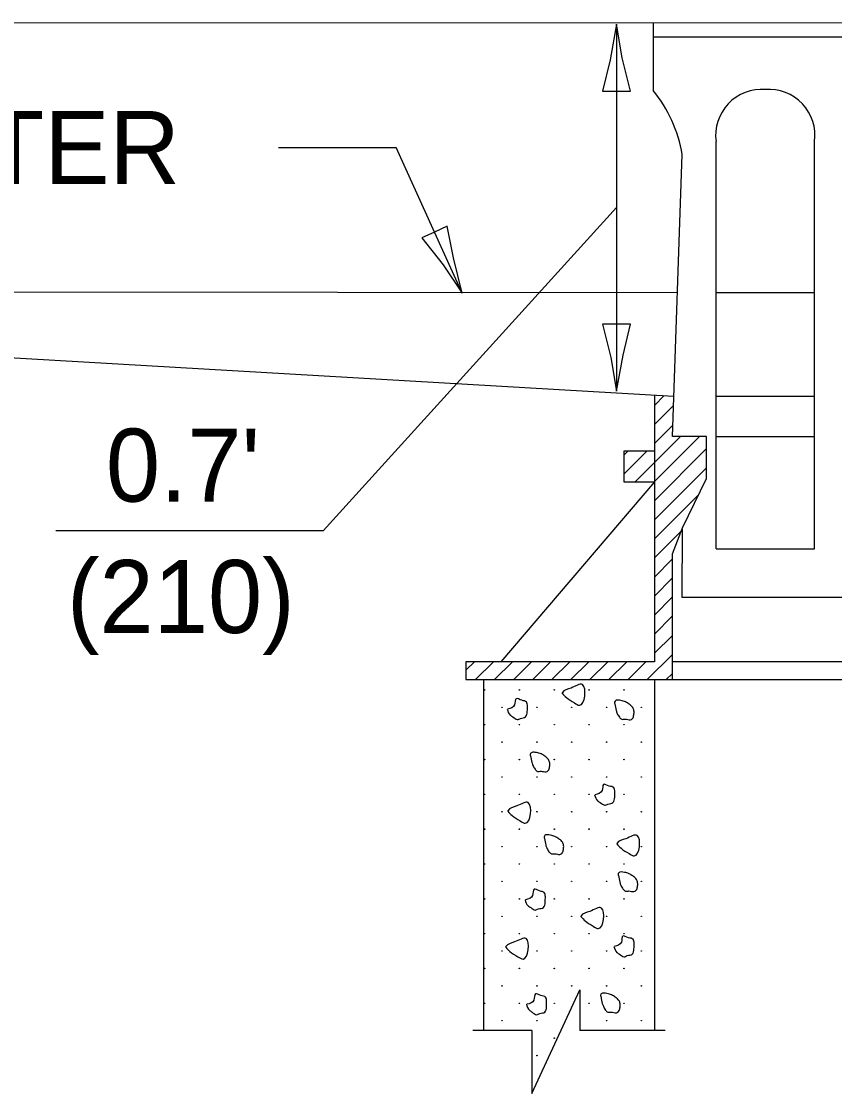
# Model space of a CAD drawing. Extents: x 2261449 to 2262079, y -3123681 to -3123281.
# Drawn here: x 2261910.36 to 2261944.33, y -3123633.04 to -3123588.26 of the extents above; entities that cross this region are included whole.
import ezdxf

# ---------------------------------------------------------------- set-up
doc = ezdxf.new("R2010")
doc.units = 0
for name, color, linetype in [('RD_Pr_Roadway_Dimensions', 7, 'Continuous'), ('RD_Pr_Roadway_Items', 7, 'Continuous'), ('RD_Pr_Roadway_Notes', 7, 'Continuous'), ('SH_General_Details', 7, 'Continuous')]:
    doc.layers.add(name, color=color, linetype=linetype)

msp = doc.modelspace()

# ---------------------------------------------------------------- linework, layer by layer
at = {"layer": 'RD_Pr_Roadway_Dimensions'}
for p, q in [((2261935.224, -3123588.38), (2261935.224, -3123603.703)), ((2261935.223, -3123596.042), (2261922.967, -3123609.542)), ((2261922.967, -3123609.542), (2261911.797, -3123609.542))]:
    msp.add_line(p, q, dxfattribs=at)
for points in [[(2261934.638, -3123591.178), (2261935.224, -3123591.18), (2261935.809, -3123591.18), (2261935.466, -3123589.779), (2261935.224, -3123588.38), (2261934.952, -3123589.873)], [(2261935.809, -3123600.904), (2261935.224, -3123600.903), (2261934.638, -3123600.903), (2261934.981, -3123602.303), (2261935.224, -3123603.703), (2261935.495, -3123602.21)]]:
    msp.add_lwpolyline(points, close=True, dxfattribs=at)
at = {"layer": 'RD_Pr_Roadway_Items'}
for p, q in [((2261847.96, -3123588.264), (2262057.669, -3123588.401)), ((2261936.754, -3123588.322), (2261936.754, -3123591.145)), ((2261936.754, -3123588.909), (2261968.872, -3123588.884)), ((2261939.382, -3123610.291), (2261939.382, -3123593.283)), ((2261943.497, -3123610.291), (2261943.497, -3123593.283)), ((2261937.557, -3123605.603), (2261937.967, -3123593.823)), ((2261862.293, -3123599.533), (2261937.762, -3123599.584)), ((2261862.293, -3123599.533), (2261937.615, -3123603.918)), ((2261939.382, -3123599.584), (2261943.497, -3123599.584)), ((2261936.808, -3123603.871), (2261936.808, -3123606.208)), ((2261936.808, -3123604.307), (2261937.22, -3123603.895)), ((2261939.411, -3123603.922), (2261943.497, -3123603.922)), ((2261936.808, -3123605.099), (2261937.602, -3123604.309)), ((2261936.808, -3123605.899), (2261937.573, -3123605.13)), ((2261938.979, -3123605.603), (2261937.557, -3123605.603)), ((2261938.979, -3123607.353), (2261938.979, -3123605.603)), ((2261939.382, -3123605.603), (2261943.504, -3123605.6)), ((2261936.808, -3123606.208), (2261935.53, -3123606.208)), ((2261935.53, -3123606.208), (2261935.53, -3123607.497)), ((2261936.808, -3123606.208), (2261936.808, -3123607.497)), ((2261936.808, -3123607.497), (2261930.385, -3123615.014)), ((2261935.53, -3123607.497), (2261936.808, -3123607.497)), ((2261936.808, -3123607.497), (2261936.808, -3123615.011)), ((2261937.985, -3123609.416), (2261938.979, -3123607.353)), ((2261937.557, -3123610.496), (2261937.985, -3123609.416)), ((2261937.96, -3123609.481), (2261937.956, -3123612.314)), ((2261939.382, -3123610.291), (2261943.497, -3123610.291)), ((2261937.557, -3123615.756), (2261937.557, -3123610.496)), ((2261937.956, -3123612.314), (2261964.22, -3123612.314)), ((2261928.93, -3123615.011), (2261928.93, -3123615.011)), ((2261936.808, -3123615.011), (2261928.93, -3123615.015)), ((2261928.93, -3123615.011), (2261928.93, -3123615.756)), ((2261951.929, -3123615.007), (2261937.564, -3123615.011)), ((2261928.93, -3123615.756), (2261937.557, -3123615.756)), ((2261929.668, -3123615.756), (2261929.668, -3123630.391)), ((2261936.808, -3123615.756), (2261936.808, -3123630.391)), ((2261937.557, -3123615.756), (2261967.914, -3123615.749)), ((2261937.557, -3123615.756), (2261937.557, -3123615.756)), ((2261931.692, -3123633.045), (2261933.697, -3123628.707)), ((2261933.697, -3123628.707), (2261933.697, -3123630.406)), ((2261929.218, -3123630.391), (2261931.692, -3123630.391)), ((2261931.692, -3123630.406), (2261931.692, -3123633.045)), ((2261933.697, -3123630.391), (2261937.258, -3123630.391))]:
    msp.add_line(p, q, dxfattribs=at)
for points in [[(2261936.005, -3123607.497), (2261937.899, -3123605.603)], [(2261936.8, -3123607.497), (2261938.694, -3123605.603)], [(2261935.53, -3123607.177), (2261936.494, -3123606.208)], [(2261935.53, -3123606.381), (2261935.702, -3123606.208)], [(2261936.808, -3123608.282), (2261938.971, -3123606.122), (2261938.979, -3123606.115)], [(2261936.808, -3123609.081), (2261938.961, -3123606.932), (2261938.979, -3123606.91)], [(2261936.808, -3123609.877), (2261938.651, -3123608.034)], [(2261936.808, -3123610.673), (2261937.931, -3123609.549)], [(2261936.808, -3123611.472), (2261937.553, -3123610.723)], [(2261936.808, -3123612.264), (2261937.553, -3123611.519)], [(2261936.811, -3123613.06), (2261937.553, -3123612.314)], [(2261936.811, -3123613.855), (2261937.553, -3123613.11)], [(2261936.811, -3123614.651), (2261937.557, -3123613.906)], [(2261936.502, -3123615.756), (2261937.557, -3123614.701)], [(2261928.93, -3123615.367), (2261929.287, -3123615.011)], [(2261929.337, -3123615.756), (2261930.082, -3123615.011)], [(2261930.133, -3123615.756), (2261930.878, -3123615.011)], [(2261930.928, -3123615.756), (2261931.674, -3123615.011)], [(2261931.724, -3123615.756), (2261932.469, -3123615.011)], [(2261932.523, -3123615.756), (2261933.269, -3123615.011)], [(2261933.315, -3123615.756), (2261934.061, -3123615.011)], [(2261934.115, -3123615.756), (2261934.86, -3123615.011)], [(2261934.907, -3123615.756), (2261935.656, -3123615.011)], [(2261935.706, -3123615.756), (2261936.451, -3123615.011)], [(2261937.297, -3123615.756), (2261937.557, -3123615.497)]]:
    msp.add_lwpolyline(points, dxfattribs=at)
for centre in [(2261929.715, -3123616.183), (2261931.17, -3123616.183), (2261932.625, -3123616.183), (2261934.079, -3123616.183), (2261935.534, -3123616.183), (2261930.443, -3123616.911), (2261931.897, -3123616.911), (2261933.352, -3123616.911), (2261934.807, -3123616.911), (2261936.262, -3123616.911), (2261929.715, -3123617.638), (2261931.17, -3123617.638), (2261932.625, -3123617.638), (2261934.079, -3123617.638), (2261935.534, -3123617.638), (2261930.443, -3123618.365), (2261931.897, -3123618.365), (2261933.352, -3123618.365), (2261934.807, -3123618.365), (2261936.262, -3123618.365), (2261929.715, -3123619.093), (2261931.17, -3123619.093), (2261932.625, -3123619.093), (2261934.079, -3123619.093), (2261935.534, -3123619.093), (2261930.443, -3123619.82), (2261931.897, -3123619.82), (2261933.352, -3123619.82), (2261934.807, -3123619.82), (2261936.262, -3123619.82), (2261929.715, -3123620.547), (2261931.17, -3123620.547), (2261932.625, -3123620.547), (2261934.079, -3123620.547), (2261935.534, -3123620.547), (2261930.443, -3123621.275), (2261931.897, -3123621.275), (2261933.352, -3123621.275), (2261934.807, -3123621.275), (2261936.262, -3123621.275), (2261929.715, -3123622.002), (2261931.17, -3123622.002), (2261932.625, -3123622.002), (2261934.079, -3123622.002), (2261935.534, -3123622.002), (2261930.443, -3123622.73), (2261931.897, -3123622.73), (2261933.352, -3123622.73), (2261934.807, -3123622.73), (2261936.262, -3123622.73), (2261929.715, -3123623.457), (2261931.17, -3123623.457), (2261932.625, -3123623.457), (2261934.079, -3123623.457), (2261935.534, -3123623.457), (2261930.443, -3123624.184), (2261931.897, -3123624.184), (2261933.352, -3123624.184), (2261934.807, -3123624.184), (2261936.262, -3123624.184), (2261929.715, -3123624.912), (2261931.17, -3123624.912), (2261932.625, -3123624.912), (2261934.079, -3123624.912), (2261935.534, -3123624.912), (2261930.443, -3123625.639), (2261931.897, -3123625.639), (2261933.352, -3123625.639), (2261934.807, -3123625.639), (2261936.262, -3123625.639), (2261929.715, -3123626.366), (2261931.17, -3123626.366), (2261932.625, -3123626.366), (2261934.079, -3123626.366), (2261935.534, -3123626.366), (2261930.443, -3123627.094), (2261931.897, -3123627.094), (2261933.352, -3123627.094), (2261934.807, -3123627.094), (2261936.262, -3123627.094), (2261929.715, -3123627.821), (2261931.17, -3123627.821), (2261932.625, -3123627.821), (2261934.079, -3123627.821), (2261935.534, -3123627.821), (2261930.443, -3123628.548), (2261931.897, -3123628.548), (2261933.352, -3123628.548), (2261934.807, -3123628.548), (2261936.262, -3123628.548), (2261929.715, -3123629.276), (2261931.17, -3123629.276), (2261932.625, -3123629.276), (2261934.079, -3123629.276), (2261935.534, -3123629.276), (2261930.443, -3123630.003), (2261931.897, -3123630.003), (2261934.807, -3123630.003), (2261936.262, -3123630.003), (2261932.625, -3123630.731), (2261931.897, -3123631.458)]:
    msp.add_circle(centre, 0.0103, dxfattribs=at)
for centre, radius, start, end in [((2261932.317, -3123594.768), 5.73, 9.4951, 39.2397), ((2261941.286, -3123593.025), 1.921, 85.4008, 187.7663), ((2261941.594, -3123593.025), 1.921, 352.2337, 94.5992)]:
    msp.add_arc(centre, radius, start, end, dxfattribs=at)
for points in [[(2261932.955, -3123616.325), (2261933.128, -3123616.505), (2261933.467, -3123616.725), (2261933.675, -3123616.826), (2261933.805, -3123615.965), (2261933.326, -3123616.106), (2261932.963, -3123616.296), (2261932.945, -3123616.332)], [(2261930.658, -3123616.988), (2261930.777, -3123617.24), (2261930.896, -3123617.315), (2261931.08, -3123617.42), (2261931.213, -3123617.373), (2261931.422, -3123617.315), (2261931.494, -3123617.085), (2261931.501, -3123616.865), (2261931.458, -3123616.689), (2261931.263, -3123616.62), (2261931.029, -3123616.552), (2261930.964, -3123616.811), (2261930.669, -3123616.988)], [(2261935.155, -3123616.768), (2261935.209, -3123617.042), (2261935.252, -3123617.168), (2261935.342, -3123617.322), (2261935.447, -3123617.412), (2261935.591, -3123617.405), (2261935.8, -3123617.434), (2261935.893, -3123617.38), (2261935.947, -3123617.232), (2261935.954, -3123617.06), (2261935.904, -3123616.923), (2261935.789, -3123616.808), (2261935.641, -3123616.71), (2261935.458, -3123616.642), (2261935.342, -3123616.62), (2261935.216, -3123616.62), (2261935.141, -3123616.696), (2261935.144, -3123616.757)], [(2261931.634, -3123618.943), (2261931.688, -3123619.216), (2261931.731, -3123619.339), (2261931.821, -3123619.497), (2261931.926, -3123619.587), (2261932.07, -3123619.58), (2261932.279, -3123619.609), (2261932.372, -3123619.551), (2261932.426, -3123619.403), (2261932.433, -3123619.234), (2261932.383, -3123619.097), (2261932.264, -3123618.982), (2261932.117, -3123618.881), (2261931.937, -3123618.817), (2261931.821, -3123618.795), (2261931.695, -3123618.795), (2261931.616, -3123618.871), (2261931.623, -3123618.932)], [(2261934.309, -3123620.566), (2261934.432, -3123620.818), (2261934.547, -3123620.894), (2261934.734, -3123620.998), (2261934.867, -3123620.951), (2261935.076, -3123620.894), (2261935.148, -3123620.663), (2261935.152, -3123620.444), (2261935.108, -3123620.267), (2261934.914, -3123620.199), (2261934.684, -3123620.131), (2261934.619, -3123620.39), (2261934.323, -3123620.566)], [(2261930.687, -3123621.254), (2261930.86, -3123621.434), (2261931.198, -3123621.654), (2261931.411, -3123621.754), (2261931.537, -3123620.894), (2261931.058, -3123621.034), (2261930.694, -3123621.225), (2261930.68, -3123621.258)], [(2261932.214, -3123622.388), (2261932.268, -3123622.662), (2261932.311, -3123622.788), (2261932.401, -3123622.942), (2261932.505, -3123623.032), (2261932.649, -3123623.029), (2261932.858, -3123623.054), (2261932.952, -3123623), (2261933.006, -3123622.852), (2261933.013, -3123622.683), (2261932.963, -3123622.543), (2261932.847, -3123622.428), (2261932.696, -3123622.33), (2261932.516, -3123622.262), (2261932.401, -3123622.24), (2261932.275, -3123622.24), (2261932.199, -3123622.316), (2261932.203, -3123622.381)], [(2261935.242, -3123622.618), (2261935.414, -3123622.802), (2261935.753, -3123623.022), (2261935.962, -3123623.119), (2261936.088, -3123622.262), (2261935.612, -3123622.402), (2261935.245, -3123622.593), (2261935.231, -3123622.626)], [(2261935.306, -3123623.943), (2261935.36, -3123624.217), (2261935.404, -3123624.343), (2261935.494, -3123624.498), (2261935.598, -3123624.588), (2261935.742, -3123624.584), (2261935.951, -3123624.609), (2261936.044, -3123624.555), (2261936.098, -3123624.408), (2261936.106, -3123624.239), (2261936.055, -3123624.098), (2261935.936, -3123623.983), (2261935.789, -3123623.886), (2261935.609, -3123623.817), (2261935.494, -3123623.796), (2261935.368, -3123623.796), (2261935.288, -3123623.871), (2261935.296, -3123623.936)], [(2261931.407, -3123624.948), (2261931.526, -3123625.203), (2261931.645, -3123625.279), (2261931.828, -3123625.383), (2261931.962, -3123625.333), (2261932.171, -3123625.279), (2261932.243, -3123625.049), (2261932.25, -3123624.829), (2261932.207, -3123624.653), (2261932.012, -3123624.584), (2261931.778, -3123624.512), (2261931.713, -3123624.771), (2261931.418, -3123624.948)], [(2261933.74, -3123625.657), (2261933.913, -3123625.837), (2261934.255, -3123626.057), (2261934.464, -3123626.154), (2261934.59, -3123625.297), (2261934.111, -3123625.437), (2261933.747, -3123625.628), (2261933.733, -3123625.661)], [(2261935.116, -3123626.899), (2261935.238, -3123627.151), (2261935.353, -3123627.227), (2261935.54, -3123627.335), (2261935.67, -3123627.284), (2261935.882, -3123627.227), (2261935.951, -3123626.996), (2261935.958, -3123626.777), (2261935.915, -3123626.6), (2261935.72, -3123626.536), (2261935.49, -3123626.464), (2261935.425, -3123626.723), (2261935.13, -3123626.899)], [(2261930.594, -3123626.932), (2261930.766, -3123627.112), (2261931.105, -3123627.331), (2261931.317, -3123627.428), (2261931.443, -3123626.572), (2261930.964, -3123626.712), (2261930.601, -3123626.903), (2261930.586, -3123626.935)], [(2261931.461, -3123629.315), (2261931.584, -3123629.567), (2261931.699, -3123629.646), (2261931.886, -3123629.751), (2261932.019, -3123629.7), (2261932.228, -3123629.646), (2261932.3, -3123629.412), (2261932.304, -3123629.193), (2261932.261, -3123629.02), (2261932.066, -3123628.951), (2261931.836, -3123628.879), (2261931.771, -3123629.139), (2261931.476, -3123629.315)], [(2261934.576, -3123629.002), (2261934.63, -3123629.279), (2261934.673, -3123629.401), (2261934.763, -3123629.56), (2261934.867, -3123629.646), (2261935.008, -3123629.643), (2261935.22, -3123629.668), (2261935.31, -3123629.614), (2261935.368, -3123629.466), (2261935.375, -3123629.297), (2261935.324, -3123629.157), (2261935.206, -3123629.041), (2261935.058, -3123628.944), (2261934.878, -3123628.876), (2261934.763, -3123628.854), (2261934.637, -3123628.854), (2261934.558, -3123628.933), (2261934.565, -3123628.995)]]:
    msp.add_spline(points, degree=3, dxfattribs=at)
at = {"layer": 'RD_Pr_Roadway_Notes'}
for p, q in [((2261921.099, -3123593.529), (2261926.014, -3123593.529)), ((2261928.779, -3123599.609), (2261926.014, -3123593.528))]:
    msp.add_line(p, q, dxfattribs=at)
msp.add_lwpolyline([(2261928.154, -3123596.819), (2261927.62, -3123597.06), (2261927.087, -3123597.303), (2261927.979, -3123598.435), (2261928.779, -3123599.609), (2261928.408, -3123598.138)], close=True, dxfattribs=at)
at = {"layer": 'SH_General_Details'}
for p, q in [((2261936.808, -3123603.875), (2261936.808, -3123603.875)), ((2261936.808, -3123603.875), (2261936.808, -3123603.875)), ((2261936.808, -3123603.875), (2261936.808, -3123603.875)), ((2261937.621, -3123603.919), (2261937.621, -3123603.919)), ((2261937.557, -3123605.603), (2261937.557, -3123605.603)), ((2261938.953, -3123607.353), (2261938.953, -3123607.353)), ((2261938.953, -3123607.353), (2261938.953, -3123607.353)), ((2261937.557, -3123610.496), (2261937.557, -3123610.496))]:
    msp.add_line(p, q, dxfattribs=at)

# ---------------------------------------------------------------- texts
at = {"layer": 'RD_Pr_Roadway_Dimensions'}
for s, p in [("0.7'", (2261913.891, -3123608.321)), ('(210)', (2261912.265, -3123613.807))]:
    msp.add_text(s, height=3.048, dxfattribs=at).set_placement(p)
at = {"layer": 'RD_Pr_Roadway_Notes'}
msp.add_text('NORMAL FLOW LINE OF GUTTER', height=3.048, dxfattribs=at).set_placement((2261851.766, -3123595.051))

doc.saveas('drawing.dxf')
